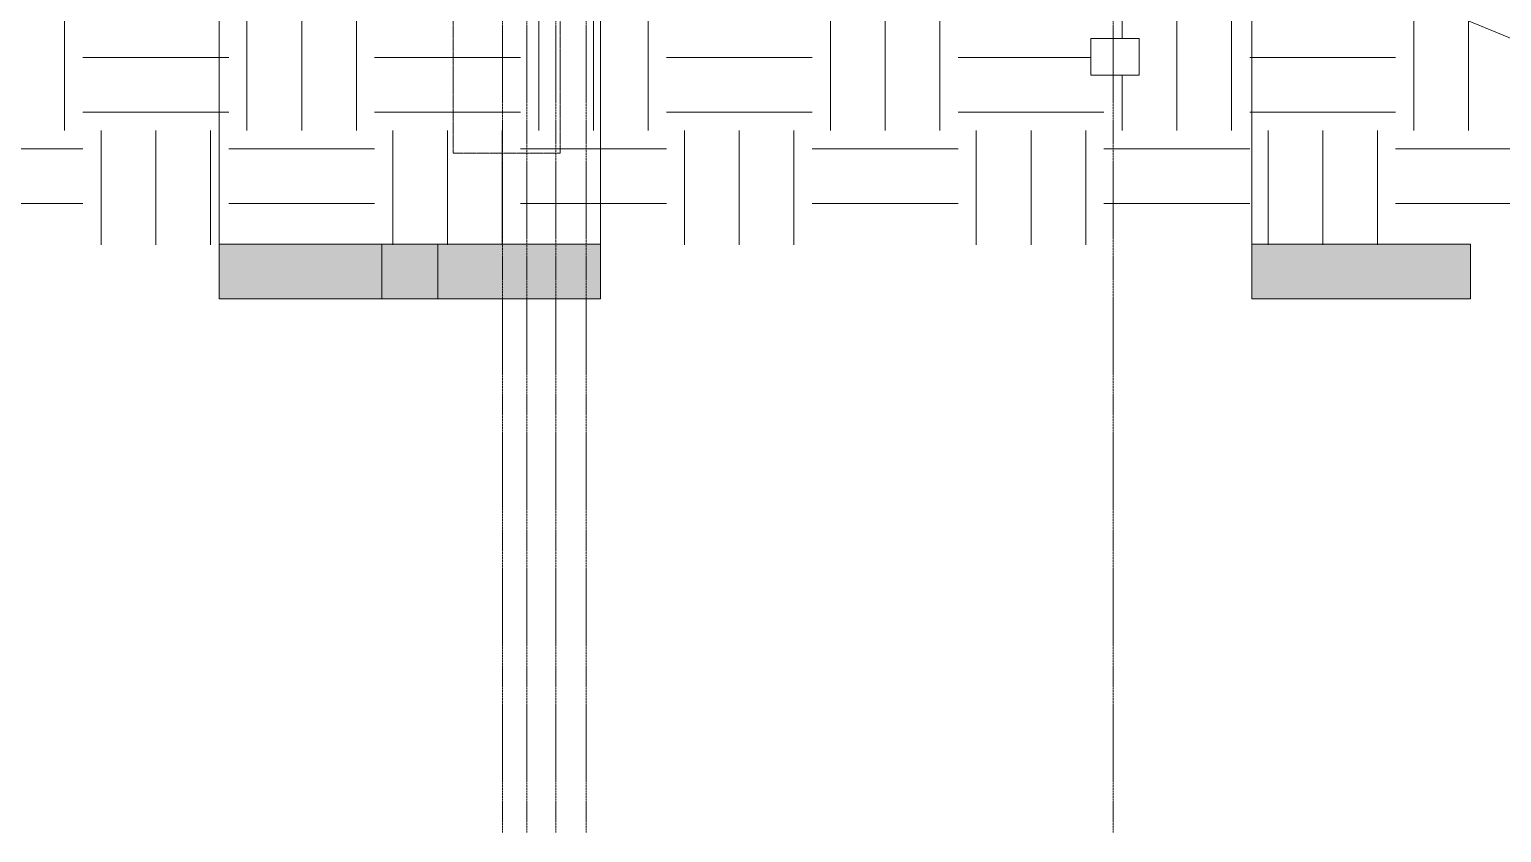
# Model space of a CAD drawing. Header units: inches. Extents: x 21408 to 98131, y -290 to 853.
# Drawn here: x 28879.7 to 29364.2, y -273.2 to -9 of the extents above; entities that cross this region are included whole.
import ezdxf

# ---------------------------------------------------------------- set-up
doc = ezdxf.new("R2010")
doc.units = ezdxf.units.IN
doc.header["$MEASUREMENT"] = 0
doc.linetypes.add('Dash Dot 3_16_', pattern=[0.3125, 0.1875, -0.0625, 0, -0.0625])
doc.linetypes.add('Grid Line 1_2_', pattern=[0.875, 0.5, -0.125, 0.125, -0.125])
for name, color, linetype, lineweight in [('A-ANNO-IDEN', 131, 'Continuous', 9), ('A-ANNO-SYMB', 150, 'Continuous', 9), ('C-TOPO', 7, 'Continuous', 9), ('G-ANNO-SYMB', 111, 'Continuous', 9), ('S-BEAM', 12, 'Continuous', 9), ('S-GRID', 1, 'Continuous', 9)]:
    doc.layers.add(name, color=color, linetype=linetype, lineweight=lineweight)

# ---------------------------------------------------------------- blocks, each defined once
blk = doc.blocks.new('Struct_Xcel_Sports Complex_rvt-2-Building Section - North_South looking East _ Clinic')
at = {"layer": 'S-BEAM'}
h = blk.add_hatch(dxfattribs=at)
h.set_pattern_fill('FP_26', color=256, style=0, pattern_type=2)
h.set_pattern_definition([(50, (22033.27, 107.706), (55.0854, -4.82), [5.76, -63.36]), (355, (22033.27, 107.706), (-10.6557, 57.7685), [4.608, -50.688]), (100.451, (22037.863, 107.305), (44.4295, 52.9487), [4.895, -53.848]), (46.184, (22033.27, 123.066), (81.9644, -12.712), [8.64, -95.04]), (96.636, (22040.1, 122.01), (71.781, 74.812), [7.343, -80.772]), (351.184, (22033.27, 123.07), (71.782, 74.812), [6.912, -76.032]), (21, (22040.95, 119.226), (45.842, -30.9215), [5.76, -63.36]), (326, (22040.95, 119.226), (18.687, 55.6915), [4.608, -50.688]), (71.451, (22044.77, 116.65), (64.529, 24.77), [4.895, -53.848]), (37.5, (22033.272, 107.706), (0.9339, 25.5668), [2.534, -47.539, 2.534, -48.922, -50.88]), (37.5, (22033.272, 107.706), (0.9339, 25.5668), [-101.53, 2.534, -48.346]), (7.5, (22033.272, 107.706), (20.204, 30.2913), [2.534, -26.803, 2.534, -46.387, -19.392]), (7.5, (22033.272, 107.706), (20.204, 30.2913), [-78.259, 2.534, -16.858]), (327.5, (22016.146, 107.706), (40.9978, -1.7324), [2.534, -16.666, 2.534, -57.37, -79.488]), (327.5, (22016.146, 107.706), (40.9978, -1.7324), [-79.104, 2.534, -76.954]), (317.5, (22008.466, 107.706), (44.7889, 7.6878), [2.534, -22.426, 2.534, -37.248, -56.448]), (317.5, (22008.466, 107.706), (44.7889, 7.6878), [-64.742, 2.534, -53.914])])
h.paths.add_polyline_path([(22535.61, -24), (22551.61, -24), (22551.61, -12), (22535.61, -12)], flags=0)
at = {"layer": 'S-BEAM', "color": 10, "lineweight": 15}
for p, q in [((22551.61, -12), (22535.61, -12)), ((22535.61, -12), (22535.61, -24)), ((22551.61, -24), (22551.61, -12)), ((22535.61, -24), (22551.61, -24))]:
    blk.add_line(p, q, dxfattribs=at)
blk = doc.blocks.new('Section - 3_32_ x 3_8_-18514-Building Section - North_South looking East _ Clinic')
at = {"layer": 'G-ANNO-SYMB'}
blk.add_hatch(color=256, dxfattribs=at).paths.add_polyline_path([(22320.83, -79.66), (22248.83, -79.66), (22248.83, -97.66), (22320.83, -97.66)], flags=0)
for p, q in [((22248.83, -97.66), (22248.83, -79.66)), ((22248.83, -79.66), (22320.83, -79.66)), ((22320.83, -79.66), (22320.83, -97.66)), ((22320.83, -97.66), (22248.83, -97.66))]:
    blk.add_line(p, q, dxfattribs=at)

msp = doc.modelspace()

# ---------------------------------------------------------------- hatches: boundary and pattern name
at = {"layer": 'C-TOPO'}
h = msp.add_hatch(dxfattribs=at)
h.set_pattern_fill('FP_17', color=256, style=0, pattern_type=2)
h.set_pattern_definition([(0, (22033.27, 107.706), (48, 48), [48, -48]), (0, (22033.27, 125.706), (48, 48), [48, -48]), (0, (22033.27, 143.706), (48, 48), [48, -48]), (90, (22039.27, 149.706), (-48, 48), [48, -48]), (90, (22057.27, 149.706), (-48, 48), [48, -48]), (90, (22075.27, 149.706), (-48, 48), [48, -48])])
h.paths.add_polyline_path([(29695.76, -79.81), (29727.22, -79.81), (29727.22, 0), (29494.15, 0), (29494.15, -36), (29497.15, -36), (29497.15, -48), (29479.15, -48), (29479.15, -36), (29484.15, -36), (29484.15, -6), (27592.9, -6), (27592.9, -36), (27597.9, -36), (27597.9, -48), (27579.9, -48), (27579.9, -36), (27582.9, -36), (27582.9, 0), (27248.44, 0), (27248.44, -79.81), (29615, -79.81)], flags=0)
h.paths.add_polyline_path([(29244.95, -24), (29228.95, -24), (29228.95, -12), (29244.95, -12)], flags=0)

# ---------------------------------------------------------------- linework, layer by layer
at = {"layer": 'A-ANNO-IDEN', "color": 153}
msp.add_line((29308.77, 12.16), (29651.21, -128.87), dxfattribs=at)
at = {"layer": 'A-ANNO-SYMB', "linetype": 'Dash Dot 3_16_'}
for p, q in [((29019.19, 285.25), (29019.19, -49.73)), ((29054.32, -49.73), (29054.32, 285.25)), ((29019.19, -49.73), (29054.32, -49.73))]:
    msp.add_line(p, q, dxfattribs=at)
at = {"layer": 'G-ANNO-SYMB'}
for p, q in [((28942.18, 545.16), (28942.18, -79.66)), ((29067.7, 545.16), (29067.7, -79.66)), ((29281.97, 545.16), (29281.97, -79.66))]:
    msp.add_line(p, q, dxfattribs=at)
at = {"layer": 'S-GRID', "linetype": 'Grid Line 1_2_'}
for p, q in [((29035.4, -273.16), (29035.4, 738.66)), ((29043.4, -273.16), (29043.4, 738.66)), ((29052.9, -273.16), (29052.9, 738.66)), ((29052.9, -273.16), (29052.9, 738.66)), ((29062.9, -273.16), (29062.9, 738.66)), ((29236.4, -273.16), (29236.4, 738.66)), ((29236.4, -273.16), (29236.4, 738.66))]:
    msp.add_line(p, q, dxfattribs=at)

# ---------------------------------------------------------------- block references
at = {"color": 10, "lineweight": 5}
msp.add_blockref('Struct_Xcel_Sports Complex_rvt-2-Building Section - North_South looking East _ Clinic', (6693.34, 0), dxfattribs=at)
at = {"layer": 'G-ANNO-SYMB'}
for p in [(6693.34, 0), (7033.14, 0)]:
    msp.add_blockref('Section - 3_32_ x 3_8_-18514-Building Section - North_South looking East _ Clinic', p, dxfattribs=at)
at = {"layer": 'G-ANNO-SYMB', "extrusion": (0, 0, -1)}
msp.add_blockref('Section - 3_32_ x 3_8_-18514-Building Section - North_South looking East _ Clinic', (-51316.53, 0), dxfattribs=at)

doc.saveas('drawing.dxf')
